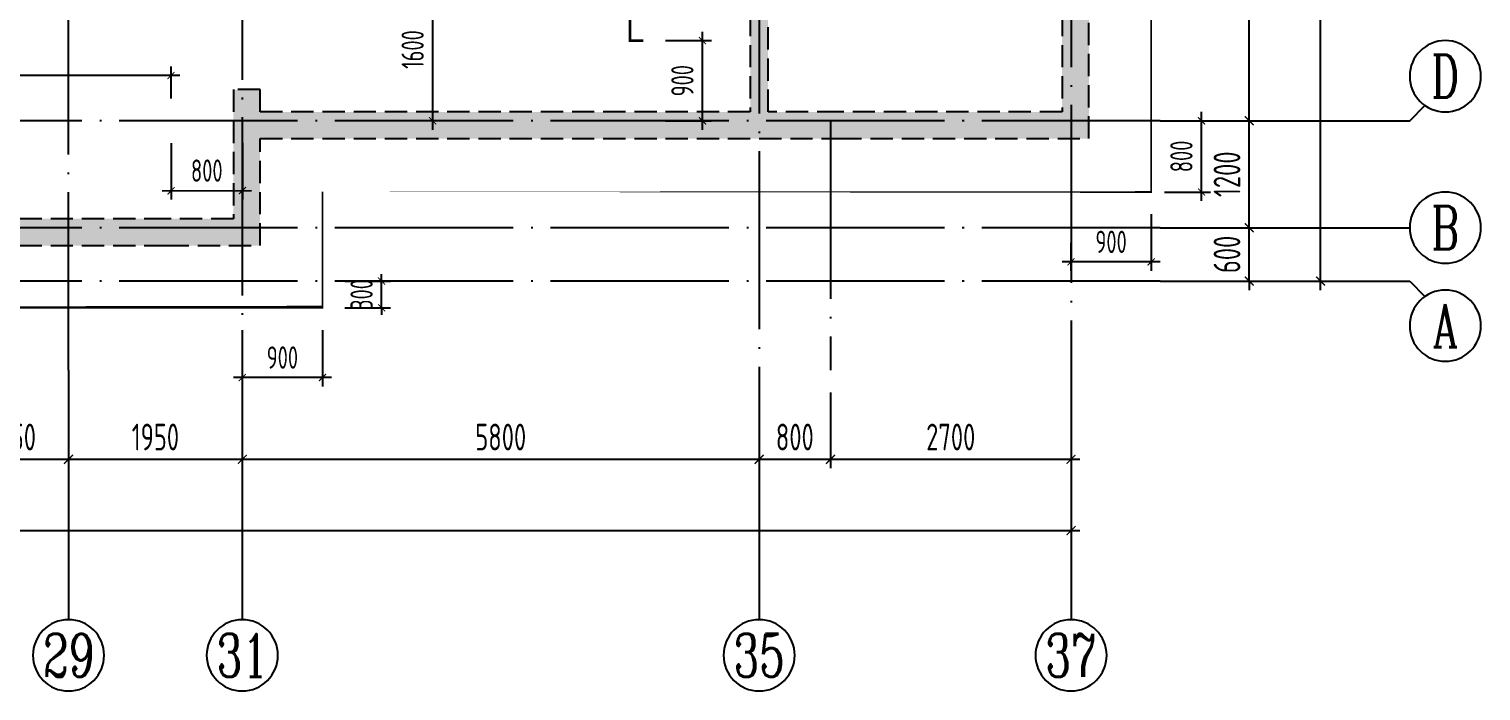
# Model space of a CAD drawing. Extents: x -1058961 to 23600, y -449123 to 2751847.
# Drawn here: x -493787 to -477494, y 15964 to 23394 of the extents above; entities that cross this region are included whole.
import ezdxf
from ezdxf.enums import TextEntityAlignment as Align

# ---------------------------------------------------------------- set-up
doc = ezdxf.new("R2010")
doc.units = 0
doc.header["$LTSCALE"] = 1000
doc.linetypes.add('DASH', pattern=[0.35, 0.25, -0.1])
doc.linetypes.add('DOTE', pattern=[2.4200000000000004, 2, -0.2, 0.02, -0.2])
doc.layers.get('0').update_dxf_attribs({"linetype": 'CONTINUOUS'})
doc.layers.get('DEFPOINTS').update_dxf_attribs({"linetype": 'CONTINUOUS'})
for name, color, linetype in [('A-AXIS', 1, 'CONTINUOUS'), ('A-DOTE', 10, 'DOTE'), ('AXIS_NUM', 7, 'CONTINUOUS'), ('S-B板配筋', 6, 'CONTINUOUS'), ('S-J基础底板', 5, 'CONTINUOUS'), ('S-J基础底板标注', 3, 'CONTINUOUS'), ('S-Q墙填充', 252, 'CONTINUOUS'), ('S-Q墙实线', 6, 'CONTINUOUS'), ('S-Q墙虚线', 6, 'DASH'), ('S-Y一般标注', 3, 'CONTINUOUS')]:
    doc.layers.add(name, color=color, linetype=linetype)
doc.styles.add('TSSD_Axis', font='complex.shx', dxfattribs={"width": 0.7, "bigfont": 'hztxt.shx'})
doc.styles.add('TSSD_DIMENSION', font='Tssdeng.shx', dxfattribs={"width": 0.7, "bigfont": 'tssdchn.shx'})
doc.dimstyles.new('TSSD_100_100', dxfattribs={"dimtxt": 300, "dimasz": 100, "dimexe": 100, "dimexo": 250, "dimgap": 100, "dimtad": 1, "dimdec": 0, "dimzin": 0, "dimdsep": 46, "dimtxsty": 'TSSD_DIMENSION', "dimblk": 'ARCHTICK', "dimcen": 0, "dimdle": 100, "dimclrt": 7, "dimadec": 0, "dimazin": 0, "dimtfac": 1, "dimtdec": 0, "dimtix": 1, "dimtmove": 2, "dimatfit": 3, "dimldrblk": 'ARCHTICK', "dimfxl": 0, "dimtolj": 1, "dimtzin": 0, "dimarcsym": 0})
doc.dimstyles.new('TSSD_100_100$0', dxfattribs={"dimtxt": 300, "dimasz": 80, "dimexe": 100, "dimexo": 250, "dimgap": 100, "dimtad": 1, "dimdec": 0, "dimzin": 0, "dimdsep": 46, "dimtxsty": 'TSSD_DIMENSION', "dimblk": 'ARCHTICK', "dimcen": 0, "dimdle": 100, "dimclrd": 3, "dimclre": 3, "dimclrt": 7, "dimadec": 0, "dimazin": 0, "dimtfac": 1, "dimtdec": 0, "dimtix": 1, "dimtmove": 2, "dimatfit": 3, "dimldrblk": 'ARCHTICK', "dimfxl": 0, "dimtolj": 1, "dimtzin": 0, "dimarcsym": 0})

# ---------------------------------------------------------------- blocks, each defined once
blk = doc.blocks.new('_ArchTick')
at = {"color": 0, "linetype": 'ByBlock', "const_width": 0.15}
blk.add_lwpolyline([(-0.5, -0.5), (0.5, 0.5)], dxfattribs=at)
blk = doc.blocks.new('*D616')
at = {"layer": 'DEFPOINTS', "color": 0}
for p in [(-481293.865550256, 22364.50239726604), (-480630.2149454941, 22364.50239726604), (-481293.8658147976, 21564.52535931455)]:
    blk.add_point(p, dxfattribs=at)
at = {"layer": 'S-J基础底板标注', "color": 3, "lineweight": -2}
for p, q in [((-481043.865550256, 22364.50239726604), (-480530.2149454941, 22364.50239726604)), ((-480630.2149454941, 21464.52535931455), (-480630.2149454941, 22464.50239726604)), ((-481043.8658147976, 21564.52535931455), (-480530.2149454941, 21564.52535931455))]:
    blk.add_line(p, q, dxfattribs=at)
at = {"layer": 'S-J基础底板标注', "color": 3, "lineweight": -2, "xscale": 80, "yscale": 80, "zscale": 80}
for p, rotation in [((-480630.2149454941, 22364.50239726604), 90), ((-480630.2149454941, 21564.52535931455), 270)]:
    blk.add_blockref('_ArchTick', p, dxfattribs=dict(at, rotation=rotation))
at = {"layer": 'S-J基础底板标注', "color": 7, "insert": (-480855.2149454941, 21964.51387829022), "char_height": 250, "attachment_point": 5, "rotation": 90, "style": 'TSSD_DIMENSION'}
blk.add_mtext('\\A1;800', dxfattribs=at)
blk = doc.blocks.new('*D631')
at = {"layer": 'DEFPOINTS', "color": 0}
for p in [(-482093.7397575851, 21565.41351848812), (-481193.8658147963, 21564.52535931455), (-482094.5137896016, 20781.17206355368)]:
    blk.add_point(p, dxfattribs=at)
at = {"layer": 'S-J基础底板标注', "color": 3, "lineweight": -2}
for p, q in [((-482093.9865029065, 21315.41364025465), (-482094.6124877301, 20681.17211226029)), ((-481194.1125601177, 21314.52548108108), (-481194.7385449413, 20680.28395308672)), ((-481094.6398955194, 20780.18520625154), (-482194.513740895, 20781.27076168224))]:
    blk.add_line(p, q, dxfattribs=at)
at = {"layer": 'S-J基础底板标注', "color": 3, "lineweight": -2, "xscale": 80, "yscale": 80, "zscale": 80}
for p, rotation in [((-482094.5137896016, 20781.17206355368), 179.9434501286926), ((-481194.6398468128, 20780.28390438011), 359.9434501286926)]:
    blk.add_blockref('_ArchTick', p, dxfattribs=dict(at, rotation=rotation))
at = {"layer": 'S-J基础底板标注', "color": 7, "insert": (-481644.3547474178, 21005.72787437701), "char_height": 250, "attachment_point": 5, "rotation": 359.94345012869263, "style": 'TSSD_DIMENSION'}
blk.add_mtext('\\A1;900', dxfattribs=at)
blk = doc.blocks.new('*D658')
at = {"layer": 'DEFPOINTS', "color": 0}
for p in [(-489257.4495070654, 23964.40297714484), (-488593.7995797223, 23964.40297714484), (-488593.7998729884, 22364.52588516191)]:
    blk.add_point(p, dxfattribs=at)
at = {"layer": 'S-J基础底板标注', "color": 3, "lineweight": -2}
for p, q in [((-488843.7995797223, 23964.40297714484), (-489357.4495070654, 23964.40297714484)), ((-489257.4495070654, 22264.52588516191), (-489257.4495070654, 24064.40297714484)), ((-488843.7998729884, 22364.52588516191), (-489357.4495070654, 22364.52588516191))]:
    blk.add_line(p, q, dxfattribs=at)
at = {"layer": 'S-J基础底板标注', "color": 3, "lineweight": -2, "xscale": 80, "yscale": 80, "zscale": 80}
for p, rotation in [((-489257.4495070654, 23964.40297714484), 90), ((-489257.4495070654, 22364.52588516191), 270)]:
    blk.add_blockref('_ArchTick', p, dxfattribs=dict(at, rotation=rotation))
at = {"layer": 'S-J基础底板标注', "color": 7, "insert": (-489482.4495070654, 23164.4644311533), "char_height": 250, "attachment_point": 5, "rotation": 90, "style": 'TSSD_DIMENSION'}
blk.add_mtext('\\A1;1600', dxfattribs=at)
blk = doc.blocks.new('*D686')
at = {"layer": 'DEFPOINTS', "color": 0, "ltscale": 0.5}
for p in [(-496393.4436932827, 22872.74473896256), (-496393.4436932827, 22364.52588516189), (-492193.7744149897, 22364.52588516189)]:
    blk.add_point(p, dxfattribs=at)
at = {"layer": 'S-J基础底板标注', "color": 3, "lineweight": -2, "ltscale": 0.5}
for p, q in [((-492093.7744149897, 22872.74473896256), (-496493.4436932827, 22872.74473896256)), ((-496393.4436932827, 22614.52588516189), (-496393.4436932827, 22972.74473896256)), ((-492193.7744149897, 22614.52588516189), (-492193.7744149897, 22972.74473896256))]:
    blk.add_line(p, q, dxfattribs=at)
at = {"layer": 'S-J基础底板标注', "color": 3, "lineweight": -2, "ltscale": 0.5, "xscale": 80, "yscale": 80, "zscale": 80, "rotation": 180}
blk.add_blockref('_ArchTick', (-496393.4436932827, 22872.74473896256), dxfattribs=at)
at = {"layer": 'S-J基础底板标注', "color": 3, "lineweight": -2, "ltscale": 0.5, "xscale": 80, "yscale": 80, "zscale": 80}
blk.add_blockref('_ArchTick', (-492193.7744149897, 22872.74473896256), dxfattribs=at)
blk = doc.blocks.new('*D663')
at = {"layer": 'DEFPOINTS', "color": 0}
for p in [(-492193.7744106166, 22364.52588516186), (-491393.8808667187, 22366.44923270567), (-491391.9927264625, 21581.19791098346)]:
    blk.add_point(p, dxfattribs=at)
at = {"layer": 'S-J基础底板标注', "color": 3, "lineweight": -2}
for p, q in [((-492193.173286255, 22114.5266078639), (-492191.6458206158, 21479.27485252048)), ((-491393.279742357, 22116.4499554077), (-491391.7522767178, 21481.19820006428)), ((-492291.8859812796, 21579.03411369501), (-491291.9930155433, 21581.43836072812))]:
    blk.add_line(p, q, dxfattribs=at)
at = {"layer": 'S-J基础底板标注', "color": 3, "lineweight": -2, "xscale": 80, "yscale": 80, "zscale": 80}
for p, rotation in [((-492191.8862703604, 21579.27456343966), 180.1377676882881), ((-491391.9927264625, 21581.19791098346), 0.1377676882881561)]:
    blk.add_blockref('_ArchTick', p, dxfattribs=dict(at, rotation=rotation))
at = {"layer": 'S-J基础底板标注', "color": 7, "insert": (-491792.4805103369, 21805.23558677973), "char_height": 250, "attachment_point": 5, "rotation": 0.13776768828815605, "style": 'TSSD_DIMENSION'}
blk.add_mtext('\\A1;800', dxfattribs=at)
blk = doc.blocks.new('*D3172')
at = {"layer": 'DEFPOINTS', "color": 0}
for p in [(43350.00000284064, 3600.062289067719), (45300.00000711089, 3600.062289067777), (45300.00000711089, 2600.062289067777)]:
    blk.add_point(p, dxfattribs=at)
at = {"layer": 'S-Y一般标注', "color": 0, "lineweight": -2}
for p, q in [((43350.00000284064, 3350.062289067719), (43350.00000284064, 2500.062289067777)), ((45300.00000711089, 3350.062289067777), (45300.00000711089, 2500.062289067777)), ((43250.00000284064, 2600.062289067777), (45400.00000711089, 2600.062289067777))]:
    blk.add_line(p, q, dxfattribs=at)
at = {"layer": 'S-Y一般标注', "color": 0, "lineweight": -2, "xscale": 100, "yscale": 100, "zscale": 100, "rotation": 180}
blk.add_blockref('_ArchTick', (43350.00000284064, 2600.062289067777), dxfattribs=at)
at = {"layer": 'S-Y一般标注', "color": 0, "lineweight": -2, "xscale": 100, "yscale": 100, "zscale": 100}
blk.add_blockref('_ArchTick', (45300.00000711089, 2600.062289067777), dxfattribs=at)
at = {"layer": 'S-Y一般标注', "color": 7, "insert": (44325.00000497577, 2850.062289067777), "char_height": 300, "attachment_point": 5, "style": 'TSSD_DIMENSION'}
blk.add_mtext('\\A1;1950', dxfattribs=at)
blk = doc.blocks.new('ts_axno')
at = {"color": 0, "linetype": 'ByBlock', "lineweight": -2}
blk.add_circle((0, 0), 0.5, dxfattribs=at)
at = {"color": 0, "linetype": 'ByBlock', "lineweight": -2, "style": 'TSSD_Axis', "width": 0.7}
blk.add_attdef('A', text='', height=0.6, dxfattribs=at).set_placement((0, 0), align=Align.MIDDLE_CENTER)
blk = doc.blocks.new('*D3173')
at = {"layer": 'DEFPOINTS', "color": 0}
for p in [(45300.00000711094, 3600.023631853226), (51100.00000741752, 3600.047255706566), (51100.00000741752, 2600.023631853226)]:
    blk.add_point(p, dxfattribs=at)
at = {"layer": 'S-Y一般标注', "color": 0, "lineweight": -2}
for p, q in [((45300.00000711094, 3350.023631853226), (45300.00000711094, 2500.023631853226)), ((51100.00000741752, 3350.047255706566), (51100.00000741752, 2500.023631853226)), ((45200.00000711094, 2600.023631853226), (51200.00000741752, 2600.023631853226))]:
    blk.add_line(p, q, dxfattribs=at)
at = {"layer": 'S-Y一般标注', "color": 0, "lineweight": -2, "xscale": 100, "yscale": 100, "zscale": 100, "rotation": 180}
blk.add_blockref('_ArchTick', (45300.00000711094, 2600.023631853226), dxfattribs=at)
at = {"layer": 'S-Y一般标注', "color": 0, "lineweight": -2, "xscale": 100, "yscale": 100, "zscale": 100}
blk.add_blockref('_ArchTick', (51100.00000741752, 2600.023631853226), dxfattribs=at)
at = {"layer": 'S-Y一般标注', "color": 7, "insert": (48200.00000726423, 2850.023631853226), "char_height": 300, "attachment_point": 5, "style": 'TSSD_DIMENSION'}
blk.add_mtext('\\A1;5800', dxfattribs=at)
blk = doc.blocks.new('*D3174')
at = {"layer": 'DEFPOINTS', "color": 0}
for p in [(51100.00000741752, 3600.047255706566), (51900.00000741781, 3600.047255706508), (51900.00000741781, 2600.047255706508)]:
    blk.add_point(p, dxfattribs=at)
at = {"layer": 'S-Y一般标注', "color": 0, "lineweight": -2}
for p, q in [((51100.00000741752, 3350.047255706566), (51100.00000741752, 2500.047255706508)), ((51900.00000741781, 3350.047255706508), (51900.00000741781, 2500.047255706508)), ((51000.00000741752, 2600.047255706508), (52000.00000741781, 2600.047255706508))]:
    blk.add_line(p, q, dxfattribs=at)
at = {"layer": 'S-Y一般标注', "color": 0, "lineweight": -2, "xscale": 100, "yscale": 100, "zscale": 100, "rotation": 180}
blk.add_blockref('_ArchTick', (51100.00000741752, 2600.047255706508), dxfattribs=at)
at = {"layer": 'S-Y一般标注', "color": 0, "lineweight": -2, "xscale": 100, "yscale": 100, "zscale": 100}
blk.add_blockref('_ArchTick', (51900.00000741781, 2600.047255706508), dxfattribs=at)
at = {"layer": 'S-Y一般标注', "color": 7, "insert": (51500.00000741766, 2850.047255706508), "char_height": 300, "attachment_point": 5, "style": 'TSSD_DIMENSION'}
blk.add_mtext('\\A1;800', dxfattribs=at)
blk = doc.blocks.new('*D3175')
at = {"layer": 'DEFPOINTS', "color": 0}
for p in [(51900.00000741781, 3600.047255706508), (54600.00000724586, 3600.047255706624), (54600.00000724586, 2600.047255706508)]:
    blk.add_point(p, dxfattribs=at)
at = {"layer": 'S-Y一般标注', "color": 0, "lineweight": -2}
for p, q in [((51900.00000741781, 3350.047255706508), (51900.00000741781, 2500.047255706508)), ((54600.00000724586, 3350.047255706624), (54600.00000724586, 2500.047255706508)), ((51800.00000741781, 2600.047255706508), (54700.00000724586, 2600.047255706508))]:
    blk.add_line(p, q, dxfattribs=at)
at = {"layer": 'S-Y一般标注', "color": 0, "lineweight": -2, "xscale": 100, "yscale": 100, "zscale": 100, "rotation": 180}
blk.add_blockref('_ArchTick', (51900.00000741781, 2600.047255706508), dxfattribs=at)
at = {"layer": 'S-Y一般标注', "color": 0, "lineweight": -2, "xscale": 100, "yscale": 100, "zscale": 100}
blk.add_blockref('_ArchTick', (54600.00000724586, 2600.047255706508), dxfattribs=at)
at = {"layer": 'S-Y一般标注', "color": 7, "insert": (53250.00000733184, 2850.047255706508), "char_height": 300, "attachment_point": 5, "style": 'TSSD_DIMENSION'}
blk.add_mtext('\\A1;2700', dxfattribs=at)
blk = doc.blocks.new('*D3176')
at = {"layer": 'DEFPOINTS', "color": 0}
for p in [(4600.000008000119, 3600.047255706624), (54600.00000724586, 3600.047255706624), (54600.00000724586, 1800.047255706624)]:
    blk.add_point(p, dxfattribs=at)
at = {"layer": 'S-Y一般标注', "color": 0, "lineweight": -2}
for p, q in [((4600.000008000119, 3350.047255706624), (4600.000008000119, 1700.047255706624)), ((54600.00000724586, 3350.047255706624), (54600.00000724586, 1700.047255706624)), ((4500.000008000119, 1800.047255706624), (54700.00000724586, 1800.047255706624))]:
    blk.add_line(p, q, dxfattribs=at)
at = {"layer": 'S-Y一般标注', "color": 0, "lineweight": -2, "xscale": 100, "yscale": 100, "zscale": 100, "rotation": 180}
blk.add_blockref('_ArchTick', (4600.000008000119, 1800.047255706624), dxfattribs=at)
at = {"layer": 'S-Y一般标注', "color": 0, "lineweight": -2, "xscale": 100, "yscale": 100, "zscale": 100}
blk.add_blockref('_ArchTick', (54600.00000724586, 1800.047255706624), dxfattribs=at)
at = {"layer": 'S-Y一般标注', "color": 7, "insert": (29600.00000762299, 2050.047255706624), "char_height": 300, "attachment_point": 5, "style": 'TSSD_DIMENSION'}
blk.add_mtext('\\A1;50000', dxfattribs=at)
blk = doc.blocks.new('*D3181')
at = {"layer": 'DEFPOINTS', "color": 0}
for p in [(55600.00000724569, 5200.047255706391), (56600.00000724569, 5200.047255706391), (55600.00000724569, 4600.047255706508)]:
    blk.add_point(p, dxfattribs=at)
at = {"layer": 'S-Y一般标注', "color": 0, "lineweight": -2}
for p, q in [((56600.00000724569, 5200.047255706391), (56600.00000724569, 5300.047255706391)), ((55850.00000724569, 5200.047255706391), (56700.00000724569, 5200.047255706391)), ((56600.00000724569, 4600.047255706508), (56600.00000724569, 5200.047255706391)), ((55850.00000724569, 4600.047255706508), (56700.00000724569, 4600.047255706508)), ((56600.00000724569, 4600.047255706508), (56600.00000724569, 4500.047255706508))]:
    blk.add_line(p, q, dxfattribs=at)
at = {"layer": 'S-Y一般标注', "color": 0, "lineweight": -2, "xscale": 100, "yscale": 100, "zscale": 100}
for p, rotation in [((56600.00000724569, 5200.047255706391), 270), ((56600.00000724569, 4600.047255706508), 90)]:
    blk.add_blockref('_ArchTick', p, dxfattribs=dict(at, rotation=rotation))
at = {"layer": 'S-Y一般标注', "color": 7, "insert": (56350.00000724569, 4900.047255706459), "char_height": 300, "attachment_point": 5, "rotation": 90, "style": 'TSSD_DIMENSION'}
blk.add_mtext('\\A1;600', dxfattribs=at)
blk = doc.blocks.new('*D3187')
at = {"layer": 'DEFPOINTS', "color": 0}
for p in [(55600.00000724569, 20100.04725452967), (57400.00000724569, 20100.04725452966), (55600.00000724569, 4600.047255706508)]:
    blk.add_point(p, dxfattribs=at)
at = {"layer": 'S-Y一般标注', "color": 0, "lineweight": -2}
for p, q in [((55850.00000724569, 20100.04725452967), (57500.00000724569, 20100.04725452966)), ((57400.00000724568, 4500.047255706508), (57400.00000724569, 20200.04725452966)), ((55850.00000724569, 4600.047255706508), (57500.00000724568, 4600.047255706508))]:
    blk.add_line(p, q, dxfattribs=at)
at = {"layer": 'S-Y一般标注', "color": 0, "lineweight": -2, "xscale": 100, "yscale": 100, "zscale": 100}
for p, rotation in [((57400.00000724569, 20100.04725452966), 90), ((57400.00000724568, 4600.047255706508), 270)]:
    blk.add_blockref('_ArchTick', p, dxfattribs=dict(at, rotation=rotation))
at = {"layer": 'S-Y一般标注', "color": 7, "insert": (57150.00000724568, 12350.04725511809), "char_height": 300, "attachment_point": 5, "rotation": 90, "style": 'TSSD_DIMENSION'}
blk.add_mtext('\\A1;15500', dxfattribs=at)
blk = doc.blocks.new('*D3191')
at = {"layer": 'DEFPOINTS', "color": 0}
for p in [(55600.00000724569, 6400.04724714777), (56600.00000724569, 6400.04724714777), (55600.00000724569, 5200.047255706391)]:
    blk.add_point(p, dxfattribs=at)
at = {"layer": 'S-Y一般标注', "color": 0, "lineweight": -2}
for p, q in [((55850.00000724569, 6400.04724714777), (56700.00000724569, 6400.04724714777)), ((56600.00000724569, 5100.047255706391), (56600.00000724569, 6500.04724714777)), ((55850.00000724569, 5200.047255706391), (56700.00000724569, 5200.047255706391))]:
    blk.add_line(p, q, dxfattribs=at)
at = {"layer": 'S-Y一般标注', "color": 0, "lineweight": -2, "xscale": 100, "yscale": 100, "zscale": 100}
for p, rotation in [((56600.00000724569, 6400.04724714777), 90), ((56600.00000724569, 5200.047255706391), 270)]:
    blk.add_blockref('_ArchTick', p, dxfattribs=dict(at, rotation=rotation))
at = {"layer": 'S-Y一般标注', "color": 7, "insert": (56350.00000724569, 5800.04725142709), "char_height": 300, "attachment_point": 5, "rotation": 90, "style": 'TSSD_DIMENSION'}
blk.add_mtext('\\A1;1200', dxfattribs=at)
blk = doc.blocks.new('*D3192')
at = {"layer": 'DEFPOINTS', "color": 0}
for p in [(55600.00000724569, 9400.047254788806), (56600.00000724569, 9400.047254788806), (55600.00000724569, 6400.04724714777)]:
    blk.add_point(p, dxfattribs=at)
at = {"layer": 'S-Y一般标注', "color": 0, "lineweight": -2}
for p, q in [((56600.00000724569, 6300.04724714777), (56600.00000724569, 9500.047254788806)), ((55850.00000724569, 9400.047254788806), (56700.00000724569, 9400.047254788806)), ((55850.00000724569, 6400.04724714777), (56700.00000724569, 6400.04724714777))]:
    blk.add_line(p, q, dxfattribs=at)
at = {"layer": 'S-Y一般标注', "color": 0, "lineweight": -2, "xscale": 100, "yscale": 100, "zscale": 100}
for p, rotation in [((56600.00000724569, 9400.047254788806), 90), ((56600.00000724569, 6400.04724714777), 270)]:
    blk.add_blockref('_ArchTick', p, dxfattribs=dict(at, rotation=rotation))
at = {"layer": 'S-Y一般标注', "color": 7, "insert": (56350.00000724569, 7900.047250968297), "char_height": 300, "attachment_point": 5, "rotation": 90, "style": 'TSSD_DIMENSION'}
blk.add_mtext('\\A1;3000', dxfattribs=at)
blk = doc.blocks.new('*D3198')
at = {"layer": 'DEFPOINTS', "color": 0}
for p in [(42100.00000046822, 3600.062289067719), (43350.00000284064, 3600.062289067719), (43350.00000284064, 2600.062289067777)]:
    blk.add_point(p, dxfattribs=at)
at = {"layer": 'S-Y一般标注', "color": 0, "lineweight": -2}
for p, q in [((42100.00000046822, 3350.062289067719), (42100.00000046822, 2500.062289067777)), ((43350.00000284064, 3350.062289067719), (43350.00000284064, 2500.062289067777)), ((42000.00000046822, 2600.062289067777), (43450.00000284064, 2600.062289067777))]:
    blk.add_line(p, q, dxfattribs=at)
at = {"layer": 'S-Y一般标注', "color": 0, "lineweight": -2, "xscale": 100, "yscale": 100, "zscale": 100, "rotation": 180}
blk.add_blockref('_ArchTick', (42100.00000046822, 2600.062289067777), dxfattribs=at)
at = {"layer": 'S-Y一般标注', "color": 0, "lineweight": -2, "xscale": 100, "yscale": 100, "zscale": 100}
blk.add_blockref('_ArchTick', (43350.00000284064, 2600.062289067777), dxfattribs=at)
at = {"layer": 'S-Y一般标注', "color": 7, "insert": (42725.00000165443, 2850.062289067777), "char_height": 300, "attachment_point": 5, "style": 'TSSD_DIMENSION'}
blk.add_mtext('\\A1;1250', dxfattribs=at)
blk = doc.blocks.new('*D1161')
at = {"layer": 'DEFPOINTS', "color": 0}
for p in [(-491393.8433168296, 20264.5358533455), (-490493.8522279263, 20264.51792426899), (-491393.85890297, 19482.15381038154)]:
    blk.add_point(p, dxfattribs=at)
at = {"layer": 'S-J基础底板标注', "color": 3, "lineweight": -2}
for p, q in [((-491393.8482971779, 20014.5358533951), (-491393.8608951094, 19382.15381040138)), ((-490493.8572082745, 20014.5179243186), (-490493.869806206, 19382.13588132487)), ((-490393.8678140865, 19482.1338891657), (-491493.8589029501, 19482.15580252088))]:
    blk.add_line(p, q, dxfattribs=at)
at = {"layer": 'S-J基础底板标注', "color": 3, "lineweight": -2, "xscale": 80, "yscale": 80, "zscale": 80}
for p, rotation in [((-491393.85890297, 19482.15381038154), 179.9988585882383), ((-490493.8678140666, 19482.13588130503), 359.9988585882382)]:
    blk.add_blockref('_ArchTick', p, dxfattribs=dict(at, rotation=rotation))
at = {"layer": 'S-J基础底板标注', "color": 7, "insert": (-490943.8588762048, 19707.14484579864), "char_height": 250, "attachment_point": 5, "rotation": 359.99885858823825, "style": 'TSSD_DIMENSION'}
blk.add_mtext('\\A1;900', dxfattribs=at)
blk = doc.blocks.new('*D2777')
at = {"layer": 'DEFPOINTS', "color": 0}
for p in [(-490493.8522279254, 20564.50240582466), (-489830.2013586226, 20564.50240582466), (-490493.8522279263, 20264.51792426899)]:
    blk.add_point(p, dxfattribs=at)
at = {"layer": 'S-J基础底板标注', "color": 3, "lineweight": -2}
for p, q in [((-490243.8522279254, 20564.50240582466), (-489730.2013586226, 20564.50240582466)), ((-489830.2013586226, 20564.50240582466), (-489830.2013586226, 20644.50240582466)), ((-489830.2013586226, 20264.51792426899), (-489830.2013586226, 20564.50240582466)), ((-490243.8522279263, 20264.51792426899), (-489730.2013586226, 20264.51792426899)), ((-489830.2013586226, 20264.51792426899), (-489830.2013586226, 20184.51792426899))]:
    blk.add_line(p, q, dxfattribs=at)
at = {"layer": 'S-J基础底板标注', "color": 3, "lineweight": -2, "xscale": 80, "yscale": 80, "zscale": 80}
for p, rotation in [((-489830.2013586226, 20564.50240582466), 270), ((-489830.2013586226, 20264.51792426899), 90)]:
    blk.add_blockref('_ArchTick', p, dxfattribs=dict(at, rotation=rotation))
at = {"layer": 'S-J基础底板标注', "color": 7, "insert": (-490055.2013586226, 20414.51016504675), "char_height": 250, "attachment_point": 5, "rotation": 90, "style": 'TSSD_DIMENSION'}
blk.add_mtext('\\A1;300', dxfattribs=at)
blk = doc.blocks.new('*D2783')
at = {"layer": 'DEFPOINTS', "color": 0}
for p in [(-486893.8765329918, 23264.18771331376), (-486230.2266056488, 23264.18771331376), (-486893.8762397257, 22364.50239726601)]:
    blk.add_point(p, dxfattribs=at)
at = {"layer": 'S-J基础底板标注', "color": 3, "lineweight": -2}
for p, q in [((-486230.2266056488, 22264.50239726601), (-486230.2266056488, 23364.18771331376)), ((-486643.8765329918, 23264.18771331376), (-486130.2266056488, 23264.18771331376)), ((-486643.8762397257, 22364.50239726601), (-486130.2266056488, 22364.50239726601))]:
    blk.add_line(p, q, dxfattribs=at)
at = {"layer": 'S-J基础底板标注', "color": 3, "lineweight": -2, "xscale": 80, "yscale": 80, "zscale": 80}
for p, rotation in [((-486230.2266056488, 23264.18771331376), 90), ((-486230.2266056488, 22364.50239726601), 270)]:
    blk.add_blockref('_ArchTick', p, dxfattribs=dict(at, rotation=rotation))
at = {"layer": 'S-J基础底板标注', "color": 7, "insert": (-486455.2266056488, 22814.34505528981), "char_height": 250, "attachment_point": 5, "rotation": 90, "style": 'TSSD_DIMENSION'}
blk.add_mtext('\\A1;900', dxfattribs=at)
blk = doc.blocks.new('20210824.17211196')
at = {"layer": 'S-Q墙填充', "ltscale": 0.5}
h = blk.add_hatch(dxfattribs=at)
h.set_pattern_fill('ARMORED', color=252, scale=30, style=0)
h.set_pattern_definition([(49.99999999999999, (48278.54639130167, 29260.86836843317), (215.178054780226, -18.82564049477853), [22.5, -247.5]), (355, (48278.54639130167, 29260.86836843317), (-41.6254000839, 225.6576401100035), [18, -198]), (100.4514, (48296.47789530165, 29259.29956643317), (173.5528145142065, 206.8318626182861), [19.122057, -210.3426336]), (46.18420000000002, (48278.54639130167, 29320.86836843317), (320.1723145876933, -49.65570429870542), [33.74999999999994, -371.2499999999995]), (96.6356, (48305.22741480172, 29316.73037633318), (280.398811664611, 292.2353612701325), [28.6830864, -315.5139]), (351.1842, (48278.54639130167, 29320.86836843317), (280.3985835400882, 292.2355802775974), [27, -297]), (21, (48308.54639130167, 29305.86836843317), (179.0721156355385, -120.7856671996016), [22.5, -247.5]), (326.0000000000001, (48308.54639130167, 29305.86836843317), (72.99459957647451, 217.5450135140559), [18, -198]), (71.4514, (48323.46906120167, 29295.80288663318), (252.066788574447, 96.75914901298572), [19.122057, -210.3426336]), (37.50000000000001, (48278.54639130167, 29260.86836843317), (3.647956595187201, 99.86815614939344), [0, -195.6, 0, -201, 0, -198.75]), (7.499999999999999, (48278.54639130167, 29260.86836843317), (78.92086123264458, 118.3235135647081), [0, -114.6, 0, -191.1, 0, -75.75]), (327.5, (48211.64639130165, 29260.86836843317), (160.1467308517227, -6.766461520313927), [0, -75, 0, -234, 0, -310.5]), (317.5, (48181.64639130165, 29260.86836843317), (174.9558508027159, 30.03149469969532), [0, -97.5, 0, -155.4, 0, -220.5]), (45, (48278.54639130167, 29260.86836843317), (-106.0660171779821, 106.0660171779821), [])])
h.paths.add_polyline_path([(147542.2807961485, 66729.00897954755), (145942.1942065553, 66729.0089794025), (145542.2811919461, 66729.00897949202), (142642.2971989106, 66729.00897949202), (142192.2972013218, 66729.0089785862), (141292.1986749036, 66729.00898743917), (140842.281554506, 66729.00898666291), (139342.378817226, 66729.00898750879), (139342.378817226, 67529.00898637962), (139342.3788172259, 68529.00937126904), (138692.4633993891, 68529.00937126904), (137042.400534365, 68529.00974838914), (136442.1792540833, 68529.0094654832), (136442.0384936611, 68779.01101944225), (133242.448855532, 68779.01101944225), (133242.361474031, 68529.009465553), (132642.4339508702, 68529.00974846947), (131042.2074741988, 68529.00937126904), (130342.2920987717, 68529.00937126904), (130342.2920987717, 67529.00898637962), (130342.2920987717, 66729.00897949202), (117642.2812809065, 66729.00897949202), (117192.2812832749, 66729.0089785862), (116292.1986752808, 66729.00898743917), (115842.2908381823, 66729.00898628357), (114342.2914562899, 66729.00897955832), (114342.2920987717, 67529.00898637962), (114342.2920987717, 68529.00937126904), (113692.37668093, 68529.00937126904), (112041.8987910313, 68529.00974846947), (111442.2920987717, 68529.00946561557), (111442.2920987717, 68779.0089796844), (108242.291850166, 68779.00897968364), (108242.2918501577, 68529.00946553554), (107642.1676422775, 68529.00974839334), (106042.2074832978, 68529.00937126904), (105342.2920987715, 68529.00937126904), (105342.2920987718, 67529.00915925788), (105342.2911767543, 66729.00897949202), (97142.29086680908, 66729.00897949202), (97142.29086680908, 63729.01032844711), (97142.30288407195, 61129.0085072287), (97142.30288407195, 59029.00897251409), (99942.30401047354, 59029.00897251409), (106442.34313833, 59029.00897251409), (106442.2959538518, 57829.00152672852), (107492.2918452608, 57829.00152718557), (109842.3040061909, 57829.00153792558), (112192.2918409958, 57829.00152672852), (113242.2880568103, 57829.00152672852), (113242.2389254066, 59028.88870467881), (118842.2829517607, 59029.00897251409), (119742.2796799383, 59029.00897306036), (122342.2800369981, 59029.00898726373), (124942.3040013745, 59029.00897251409), (125842.3028744751, 59029.00897251409), (131442.3038129149, 59029.00897251409), (131442.3038129149, 57829.00152672852), (132492.2918401385, 57829.00152718557), (134842.2796722014, 57829.00153792558), (137192.2918358735, 57829.00152672852), (138242.2798621833, 57829.00152672852), (138242.2798621833, 59029.00897251409), (143842.2807966463, 59029.00897251409), (144742.2796697469, 59029.00897251409), (147542.2807961485, 59029.00897251409)])
h.paths.add_polyline_path([(100942.3028835742, 59329.00682491415), (100942.3028835742, 60779.00891498257), (100742.3028835742, 60779.00891498257), (100742.3028835742, 59329.00897251409), (99942.30401047354, 59329.00897251409), (97442.30288407195, 59329.00897251409), (97442.30288407195, 61129.00923897031), (97442.29132901214, 63629.01079948341), (98142.29475292668, 63629.01079948341), (98142.29475292668, 63829.01079948341), (97442.29086680908, 63829.01079948341), (97442.29086680908, 66429.00897949202), (97842.28974600311, 66429.00897949208), (98742.38747312326, 66429.00837027714), (99042.30248827382, 66429.00882715582), (99042.31309877161, 65779.00937126906), (99242.31309877161, 65779.00937126906), (99242.30248827382, 66429.00897949202), (101942.3023766285, 66429.00897949202), (101942.3023766285, 63629.01079948341), (102142.3023766285, 63629.01079948341), (102142.3023766285, 66429.00897949202), (102492.3023769349, 66429.00897994493), (103392.383071683, 66429.00898774854), (103742.3021261921, 66429.00898702683), (103742.3021261921, 65629.00898671745), (103942.3021261921, 65629.00898671745), (103942.3021261921, 66429.00898650051), (105642.290830998, 66429.0089789075), (105642.2920987715, 67529.00898637962), (105642.2920987715, 68229.00937126904), (106042.2075068686, 68229.00937126904), (107642.1676422862, 68229.0097483934), (108342.2918501484, 68229.00941840229), (108342.2918501563, 67029.00897968306), (108542.2918501556, 67029.00897968434), (108542.2918501456, 68329.00937126561), (108542.2918501507, 68479.0089796837), (111142.2920987717, 68479.00897968434), (111142.2920987717, 68329.00937126904), (111142.2920987717, 67029.00897968434), (111342.2920987717, 67029.00897968434), (111342.2920987717, 68229.00941844228), (112041.8988618098, 68229.00974846947), (113692.3766337939, 68229.00937126904), (114042.2920987717, 68229.00937126904), (114042.2920987717, 67529.00910684497), (114042.2912153591, 66429.0089789075), (115742.2908390501, 66429.00898650051), (115742.2908390501, 65629.00898671745), (115942.2908390501, 65629.00898671745), (115942.2908390501, 66429.00898702683), (116292.1986747874, 66429.00898809831), (117192.2812814632, 66429.00897949202), (117542.2812808851, 66429.00897949202), (117542.2812797289, 63629.01079952625), (117742.281279686, 63629.01079944063), (117742.2812808423, 66429.00897949202), (120442.2812010454, 66429.00897949202), (120442.2812010454, 63629.01079944063), (120642.2812010454, 63629.01079944063), (120642.2812010454, 66429.00882715506), (120942.1941699461, 66429.00837027708), (121942.2903125704, 66429.00897949202), (122242.2857314952, 66429.00897949202), (122242.2800380905, 66429.00940122597), (122442.2800380901, 66429.00897949202), (122442.2857314957, 66429.00897949202), (122742.2917858384, 66429.00897949208), (123742.3875772593, 66429.00837027708), (124042.3024791748, 66429.00882715582), (124042.3024791748, 63628.8108537334), (124242.3024791748, 63628.8108537334), (124242.3024791748, 66429.00897949202), (126942.2918397376, 66429.00897949202), (126942.2918397376, 63629.01079948341), (127142.2918397376, 63629.01079948341), (127142.2918397376, 66429.00897949202), (127492.291840044, 66429.00897994493), (128392.3830713058, 66429.00898774854), (128742.2924785732, 66429.00898702683), (128742.2924785732, 65629.0109816749), (128942.2924785732, 65629.0109816749), (128942.2924785732, 66429.00898679935), (130642.2920987717, 66429.00898775442), (130642.2920987717, 67529.00898637962), (130642.2920987717, 68229.00937126904), (131042.2074977705, 68229.00937126904), (132642.4339508553, 68229.00974846953), (133342.2915814497, 68229.0094184275), (133342.2915814576, 67029.00897968306), (133542.2915814569, 67029.00897968434), (133542.2915814474, 68479.01101944225), (136142.291830073, 68479.01101944225), (136142.291830073, 67029.00897968434), (136342.291830073, 67029.00897968434), (136342.291830073, 68229.00941840264), (137042.4006050617, 68229.0097483892), (138692.4633522483, 68229.00937126904), (139042.378817226, 68229.00937126904), (139042.378817226, 67529.00898637962), (139042.378817226, 66429.00898775437), (140742.2815543968, 66429.00898679935), (140742.2815543968, 65629.00898671745), (140942.2815543968, 65629.00898671745), (140942.2815543968, 66429.00898702683), (141292.1986744102, 66429.00898809831), (142192.2971995102, 66429.00897949202), (142542.2971989106, 66429.00897949202), (142542.2971989106, 63629.01079948341), (142742.2971989106, 63629.01079948341), (142742.2971989106, 66429.00897949202), (145442.2811919461, 66429.00897949202), (145442.2811919461, 65779.03380391853), (145642.2811919461, 65779.03380391853), (145642.2811919461, 66429.00897948311), (145942.1942065276, 66429.00897942438), (146842.2938665339, 66429.00897949202), (147242.2928134111, 66429.00897949202), (147242.2928134111, 63829.01079948341), (146542.2889272935, 63829.01079948341), (146542.2889272935, 63629.01079948341), (147242.292351208, 63629.01079948341), (147242.2807961485, 61129.00921349677), (147242.2807961485, 59329.00897251409), (144742.2796697469, 59329.00897251409), (143942.2807966463, 59329.00897251409), (143942.2807966463, 60779.00891498257), (143742.2807966463, 60779.00891498257), (143742.2807966463, 59329.00897251409), (138242.2798621712, 59329.00881416049), (138242.2798621712, 59579.00131084422), (137942.2798621833, 59579.00146919781), (137942.2798621833, 59229.00897251409), (137942.2798621833, 58129.00152672852), (137192.2918363306, 58129.00152650005), (134842.2796726582, 58129.00153724007), (132492.2918392244, 58129.00152672852), (131742.3038129149, 58129.00152672852), (131742.3038129149, 59229.00897251409), (131742.3038129149, 59579.00146919781), (131442.3038129149, 59579.00146919781), (131442.3038129149, 59329.00897251409), (125942.3028744751, 59329.00897251409), (125942.3028744751, 60779.00891498257), (125742.3028744751, 60779.00891498257), (125742.3028744751, 59329.00897251409), (124942.304001921, 59329.00897224098), (122342.2800375446, 59329.00898644434), (119742.2796788457, 59329.00897251409), (118942.280805745, 59329.00897251409), (118942.280805745, 60779.00891498257), (118742.280805745, 60779.00891498257), (118742.280805745, 59329.00682491415), (113242.2841379499, 59328.88662778778), (113242.3192341068, 59578.98750693497), (112942.2798682899, 59579.01550199797), (112942.2307357903, 59228.88937934478), (112942.2757725528, 58129.00152672852), (112192.2918414528, 58129.00152650005), (109842.3040066479, 58129.00153724007), (107492.2918443467, 58129.00152672852), (106742.30775013, 58129.00152672852), (106742.3509978825, 59228.88918170032), (106742.3038171293, 59579.01494457091), (106442.2998863936, 59578.98799382223), (106442.3335884956, 59328.88655727796)], flags=16)
at = {"layer": 'S-Q墙虚线', "color": 6}
for points in [[(134842.2796722014, 57829.00153792558), (137192.2918358735, 57829.00152672852), (138242.2798621833, 57829.00152672852), (138242.2798621833, 59029.00897251409), (143842.2807966463, 59029.00897251409), (144742.2796697469, 59029.00897251409), (147542.2807961485, 59029.00897251409), (147542.2807961485, 66729.00897954755), (145942.1942065553, 66729.0089794025), (145542.2811919461, 66729.00897949202), (142642.2971989106, 66729.00897949202), (142192.2972013218, 66729.0089785862), (141292.1986749036, 66729.00898743917), (140842.281554506, 66729.00898666291), (139342.378817226, 66729.00898750879), (139342.378817226, 67529.00898637962), (139342.378817226, 68529.00937126904), (138692.4633993891, 68529.00937126904), (137042.400534365, 68529.00974838914), (136442.1792540833, 68529.0094654832), (136442.0384936611, 68779.01101944225), (133242.448855532, 68779.01101944225)], [(147242.2807961485, 61129.00921349677), (147242.2807961485, 59329.00897251409), (144742.2796697469, 59329.00897251409), (143942.2807966463, 59329.00897251409), (143942.2807966463, 60779.00891498257)], [(143742.2807966463, 60779.00891498257), (143742.2807966463, 59329.00897251409), (138242.2798621712, 59329.00881416049), (138242.2798621712, 59579.00131084422), (137942.2798621833, 59579.00146919781), (137942.2798621833, 59229.00897251409), (137942.2798621833, 58129.00152672852), (137192.2918363306, 58129.00152650005), (134842.2796726582, 58129.00153724007)]]:
    blk.add_lwpolyline(points, dxfattribs=at)
blk = doc.blocks.new('20210726.16350016')
at = {"layer": 'A-AXIS'}
for p, q in [((58400.00000724569, 6400.047247147828), (58571.61178910406, 6571.659029006318)), ((55600.00000724569, 6400.04724714777), (58400.00000724569, 6400.047247147828)), ((55600.00000724569, 5200.047255706391), (58400.00000724569, 5200.04725570645)), ((55600.00000724569, 4600.047255706508), (58400.00000724569, 4600.04725570645)), ((58400.00000724569, 4600.04725570645), (58571.61178910406, 4428.43547384796)), ((43350.00000284063, 3600.023631774583), (43350.00000284063, 800.023631774583)), ((45300.00000711094, 3600.023631853226), (45300.00000711094, 800.0236318532261)), ((51100.00000741752, 3600.047255706566), (51100.00000741752, 800.0472557065659)), ((54600.00000724586, 3600.047255706624), (54600.00000724586, 800.0472557066241))]:
    blk.add_line(p, q, dxfattribs=at)
at = {"layer": 'A-DOTE'}
for p, q in [((54600.00000724575, 21100.04725452978), (54600.00000724569, 3600.047255706508)), ((45299.78309750743, 13700.04725528695), (45300.00000743364, 3600.047255706508)), ((43350.00000284063, 3600.023631853284), (43350.00000252202, 11500.04725452978)), ((51100.00000741752, 10900.04724739329), (51100.00000741752, 3600.047255706508)), ((55600.00000724575, 6400.047247147886), (3600.000008000119, 6400.047247147886)), ((51900.00000741752, 6400.047247148002), (51900.00000741781, 3600.047255706624)), ((55600.00000724569, 5200.047255706508), (3600.000008000119, 5200.047255706508)), ((55600.00000724569, 4600.047255706508), (3600.000008000119, 4600.047255706624))]:
    blk.add_line(p, q, dxfattribs=at)
at = {"layer": 'A-AXIS'}
ref = blk.add_blockref('ts_axno', (58800.00000724569, 6900.047247147828), dxfattribs=dict(at, xscale=-800, yscale=800, zscale=800, rotation=180))
ref.add_attrib('C', 'D', dxfattribs={"layer": 'AXIS_NUM', "height": 480, "style": 'TSSD_Axis', "width": 0.7}).set_placement((58800.00000724569, 6900.047247147828), align=Align.MIDDLE_CENTER)
ref = blk.add_blockref('ts_axno', (58800.00000724569, 5200.04725570645), dxfattribs=dict(at, xscale=-800, yscale=800, zscale=800))
ref.add_attrib('A', 'B', dxfattribs={"layer": 'AXIS_NUM', "height": 480, "style": 'TSSD_Axis', "width": 0.7}).set_placement((58800.00000724569, 5200.04725570645), align=Align.MIDDLE_CENTER)
ref = blk.add_blockref('ts_axno', (58800.00000724569, 4100.04725570645), dxfattribs=dict(at, xscale=-800, yscale=800, zscale=800))
ref.add_attrib('F', 'A', dxfattribs={"layer": 'AXIS_NUM', "height": 480, "style": 'TSSD_Axis', "width": 0.7}).set_placement((58800.00000724569, 4100.04725570645), align=Align.MIDDLE_CENTER)
ref = blk.add_blockref('ts_axno', (43350.00000284063, 400.023631774583), dxfattribs=dict(at, xscale=-800, yscale=800, zscale=800, rotation=180))
ref.add_attrib('19', '29', dxfattribs={"layer": 'AXIS_NUM', "height": 480, "style": 'TSSD_Axis', "width": 0.7}).set_placement((43350.00000284063, 400.023631774583), align=Align.MIDDLE_CENTER)
ref = blk.add_blockref('ts_axno', (45300.00000711094, 400.0236318532261), dxfattribs=dict(at, xscale=-800, yscale=800, zscale=800, rotation=180))
ref.add_attrib('19', '31', dxfattribs={"layer": 'AXIS_NUM', "height": 480, "style": 'TSSD_Axis', "width": 0.7}).set_placement((45300.00000711094, 400.0236318532261), align=Align.MIDDLE_CENTER)
ref = blk.add_blockref('ts_axno', (51100.00000741752, 400.0472557065659), dxfattribs=dict(at, xscale=-800, yscale=800, zscale=800, rotation=180))
ref.add_attrib('22', '35', dxfattribs={"layer": 'AXIS_NUM', "height": 480, "style": 'TSSD_Axis', "width": 0.7}).set_placement((51100.00000741752, 400.0472557065659), align=Align.MIDDLE_CENTER)
ref = blk.add_blockref('ts_axno', (54600.00000724586, 400.0472557066241), dxfattribs=dict(at, xscale=-800, yscale=800, zscale=800, rotation=180))
ref.add_attrib('23', '37', dxfattribs={"layer": 'AXIS_NUM', "height": 480, "style": 'TSSD_Axis', "width": 0.7}).set_placement((54600.00000724586, 400.0472557066241), align=Align.MIDDLE_CENTER)
at = {"layer": 'S-Y一般标注'}
for base, p1, p2, picture, middle in [((57400.00000724569, 20100.04725452966), (55600.00000724569, 4600.047255706508), (55600.00000724569, 20100.04725452967), '*D3187', (57150.00000724568, 12350.04725511809)), ((56600.00000724569, 9400.047254788806), (55600.00000724569, 6400.04724714777), (55600.00000724569, 9400.047254788806), '*D3192', (56350.00000724569, 7900.047250968297)), ((56600.00000724569, 6400.04724714777), (55600.00000724569, 5200.047255706391), (55600.00000724569, 6400.04724714777), '*D3191', (56350.00000724569, 5800.04725142709)), ((56600.00000724569, 5200.047255706391), (55600.00000724569, 4600.047255706508), (55600.00000724569, 5200.047255706391), '*D3181', (56350.00000724569, 4900.047255706459))]:
    dim = blk.add_linear_dim(base=base, p1=p1, p2=p2, angle=90, dimstyle='TSSD_100_100', dxfattribs=at)
    dim.commit()
    dim.dimension.update_dxf_attribs({"geometry": picture, "text_midpoint": middle})
for base, p1, p2, picture, middle in [((54600.00000724586, 1800.047255706624), (4600.000008000119, 3600.047255706624), (54600.00000724586, 3600.047255706624), '*D3176', (29600.00000762299, 2050.047255706624)), ((43350.00000284064, 2600.062289067777), (42100.00000046822, 3600.062289067719), (43350.00000284064, 3600.062289067719), '*D3198', (42725.00000165443, 2850.062289067777)), ((45300.00000711089, 2600.062289067777), (43350.00000284064, 3600.062289067719), (45300.00000711089, 3600.062289067777), '*D3172', (44325.00000497577, 2850.062289067777)), ((51100.00000741752, 2600.023631853226), (45300.00000711094, 3600.023631853226), (51100.00000741752, 3600.047255706566), '*D3173', (48200.00000726423, 2850.023631853226)), ((51900.00000741781, 2600.047255706508), (51100.00000741752, 3600.047255706566), (51900.00000741781, 3600.047255706508), '*D3174', (51500.00000741766, 2850.047255706508)), ((54600.00000724586, 2600.047255706508), (51900.00000741781, 3600.047255706508), (54600.00000724586, 3600.047255706624), '*D3175', (53250.00000733184, 2850.047255706508))]:
    dim = blk.add_linear_dim(base=base, p1=p1, p2=p2, dimstyle='TSSD_100_100', dxfattribs=at)
    dim.commit()
    dim.dimension.update_dxf_attribs({"geometry": picture, "text_midpoint": middle})

msp = doc.modelspace()

# ---------------------------------------------------------------- linework, layer by layer
at = {"layer": 'S-B板配筋', "const_width": 30}
msp.add_lwpolyline([(-486893.7970194276, 27864.33567456828), (-487043.7970194146, 27864.33765057943), (-487043.8765329787, 23264.18968932491), (-486893.8765329918, 23264.18771331376)], dxfattribs=at)
at = {"layer": 'S-J基础底板', "const_width": 20}
msp.add_lwpolyline([(-523693.8518647039, 20264.51987955192), (-515493.821512077, 20264.51800428744), (-515493.870644009, 21764.42003442114), (-498693.8084355205, 21764.63713406079), (-498693.848120878, 20264.44280634279), (-490493.8522279263, 20264.55548327992), (-490493.8522279228, 21564.48780030361), (-481193.8658147963, 21564.52535931455), (-481193.8222522518, 30264.52536612039), (-489493.8404282077, 30264.52536630153), (-489493.8404282077, 32514.52740624271), (-499693.8400808867, 32514.52740624271), (-499693.8400808867, 30264.52536629248), (-514493.8404191086, 30264.52536629248), (-514493.8404191086, 32514.52536648416), (-524693.8400717877, 32514.52536648416), (-524693.8400717877, 30264.52536629248), (-532893.8412232988, 30264.52536629248), (-532893.8412232988, 21564.52535931455), (-523693.8125442571, 21564.52929133002)], close=True, dxfattribs=at)

# ---------------------------------------------------------------- block references
at = {"layer": 'A-DOTE'}
msp.add_blockref('20210726.16350016', (-536693.8296010394, 15964.45515011813), dxfattribs=at)
at = {"layer": 'S-Q墙实线'}
msp.add_blockref('20210824.17211196', (-629436.1323440054, -36864.48207358268), dxfattribs=at)

# ---------------------------------------------------------------- dimensions: what is measured, and where the dimension line sits
at = {"layer": 'S-J基础底板标注'}
for p1, p2, distance, picture, middle in [((-488593.7998729884, 22364.52588516191), (-488593.7995797223, 23964.40297714484), 663.6499273431144, '*D658', (-489482.4495070654, 23164.4644311533)), ((-486893.8762397257, 22364.50239726601), (-486893.8765329918, 23264.18771331376), -663.6499273429738, '*D2783', (-486455.2266056488, 22814.34505528981)), ((-492193.7744106166, 22364.52588516186), (-491393.8808667186, 22366.44923270567), -785.2535917397007, '*D663', (-491792.4805103369, 21805.23558677973)), ((-481293.8658147976, 21564.52535931455), (-481293.865550256, 22364.50239726604), -663.650604761868, '*D616', (-480855.2149454941, 21964.51387829022)), ((-481193.8658147963, 21564.52535931455), (-482093.7397575851, 21565.41351848812), 784.2418369120898, '*D631', (-481644.3547474178, 21005.72787437701)), ((-490493.8522279263, 20264.51792426899), (-490493.8522279254, 20564.50240582466), -663.6508693028007, '*D2777', (-490055.2013586226, 20414.51016504675)), ((-490493.8522279263, 20264.51792426899), (-491393.8433168295, 20264.5358533455), 782.3820431192089, '*D1161', (-490943.8588762048, 19707.14484579864))]:
    dim = msp.add_aligned_dim(p1=p1, p2=p2, distance=distance, dimstyle='TSSD_100_100$0', override={"dimtxt": 250}, dxfattribs=at)
    dim.commit()
    dim.dimension.update_dxf_attribs({"geometry": picture, "text_midpoint": middle})
at = {"layer": 'S-J基础底板标注', "color": 2, "ltscale": 0.5}
dim = msp.add_aligned_dim(p1=(-492193.7744149897, 22364.52588516189), p2=(-496393.4436932827, 22364.52588516189), distance=-508.2188538006704, text=' ', dimstyle='TSSD_100_100$0', dxfattribs=at)
dim.commit()
dim.dimension.update_dxf_attribs({"geometry": '*D686', "text_midpoint": (-494293.6090541362, 22872.74473896256)})

doc.saveas('drawing.dxf')
